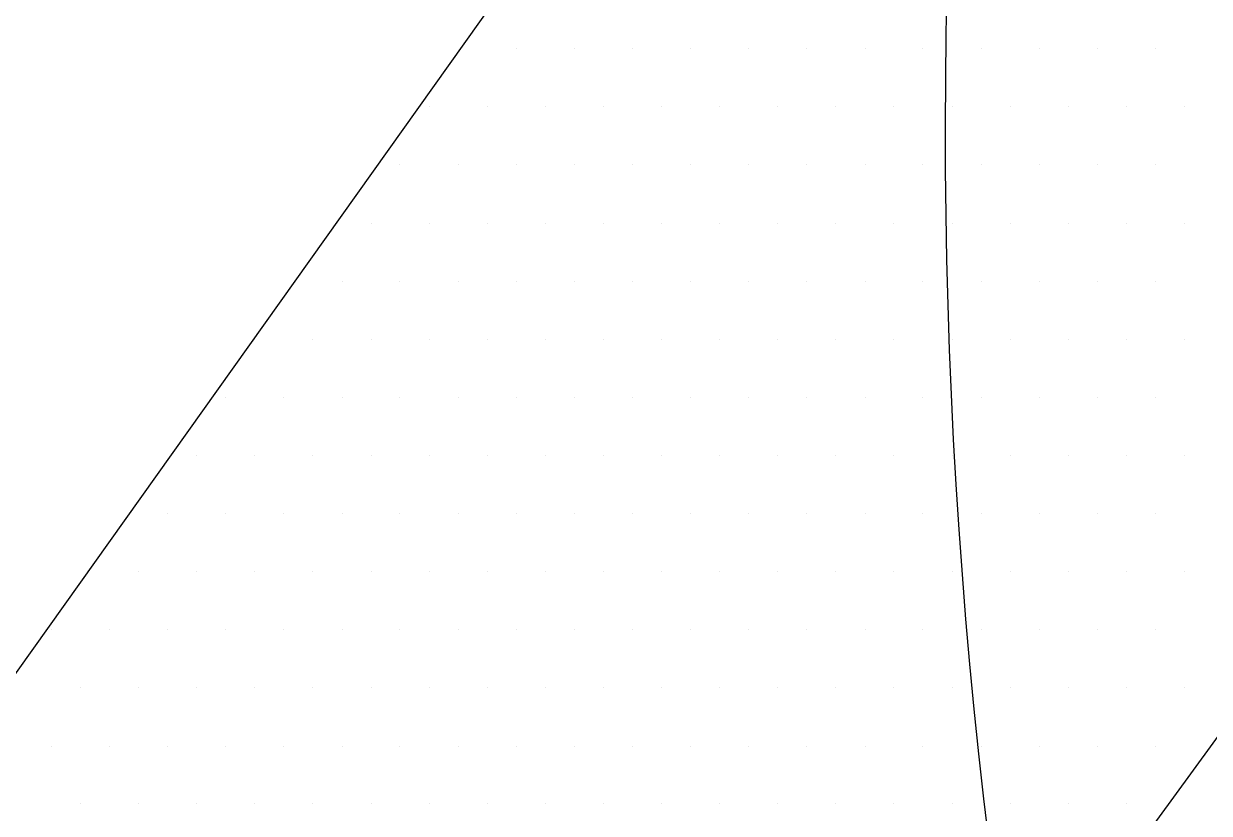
# Paper-space layout 'TOP_A1_00200_01-01-2017_MODELE' of a CAD drawing. Header units: millimetres. Extents: x -52 to 293, y -3 to 294.
# Drawn here: x -30.146 to -28.275, y 54.912 to 56.159 of the extents above; entities that cross this region are included whole.
import ezdxf

# ---------------------------------------------------------------- set-up
doc = ezdxf.new("R2010")
doc.units = ezdxf.units.MM
doc.header["$LTSCALE"] = 2
doc.linetypes.add('CACHEX2', pattern=[0.75, 0.5, -0.25])
for name, color, linetype in [('CALQUE_7', 4, 'Continuous'), ('CARTOUCHE', 7, 'Continuous'), ('rosace', 7, 'Continuous')]:
    doc.layers.add(name, color=color, linetype=linetype)

# ---------------------------------------------------------------- blocks, each defined once
blk = doc.blocks.new('A$C715108E3')
at = {"layer": 'CALQUE_7', "color": 131}
for p, q in [((-20.7041, -13.8809), (-20.7041, -13.8809)), ((-20.6153, -13.8809), (-20.6153, -13.8809)), ((-20.524, -13.8809), (-20.524, -13.8809)), ((-20.4322, -13.8809), (-20.4322, -13.8809)), ((-20.3403, -13.8809), (-20.3403, -13.8809)), ((-20.2487, -13.8809), (-20.2487, -13.8809)), ((-20.157, -13.8809), (-20.157, -13.8809)), ((-20.065, -13.8809), (-20.065, -13.8809)), ((-19.9737, -13.8809), (-19.9737, -13.8809)), ((-19.8817, -13.8809), (-19.8817, -13.8809)), ((-19.7897, -13.8809), (-19.7897, -13.8809)), ((-19.6979, -13.8809), (-19.6979, -13.8809)), ((-19.6068, -13.8809), (-19.6068, -13.8809)), ((-20.7697, -13.9735), (-20.7697, -13.9735)), ((-20.7528, -13.9735), (-20.7528, -13.9735)), ((-20.6616, -13.9735), (-20.6616, -13.9735)), ((-20.5695, -13.9735), (-20.5695, -13.9735)), ((-20.4779, -13.9735), (-20.4779, -13.9735)), ((-20.3864, -13.9735), (-20.3864, -13.9735)), ((-20.2946, -13.9735), (-20.2946, -13.9735)), ((-20.2026, -13.9735), (-20.2026, -13.9735)), ((-20.1113, -13.9735), (-20.1113, -13.9735)), ((-20.0195, -13.9735), (-20.0195, -13.9735)), ((-19.9275, -13.9735), (-19.9275, -13.9735)), ((-19.8354, -13.9735), (-19.8354, -13.9735)), ((-19.7444, -13.9735), (-19.7444, -13.9735)), ((-19.6525, -13.9735), (-19.6525, -13.9735)), ((-19.5605, -13.9735), (-19.5605, -13.9735)), ((-20.8351, -14.065), (-20.8351, -14.065)), ((-20.7993, -14.065), (-20.7993, -14.065)), ((-20.7073, -14.065), (-20.7073, -14.065)), ((-20.6153, -14.065), (-20.6153, -14.065)), ((-20.524, -14.065), (-20.524, -14.065)), ((-20.4322, -14.065), (-20.4322, -14.065)), ((-20.3403, -14.065), (-20.3403, -14.065)), ((-20.2487, -14.065), (-20.2487, -14.065)), ((-20.157, -14.065), (-20.157, -14.065)), ((-20.065, -14.065), (-20.065, -14.065)), ((-19.9737, -14.065), (-19.9737, -14.065)), ((-19.8817, -14.065), (-19.8817, -14.065)), ((-19.7897, -14.065), (-19.7897, -14.065)), ((-19.6979, -14.065), (-19.6979, -14.065)), ((-19.6068, -14.065), (-19.6068, -14.065)), ((-20.9003, -14.1574), (-20.9003, -14.1574)), ((-20.8448, -14.1574), (-20.8448, -14.1574)), ((-20.7528, -14.1574), (-20.7528, -14.1574)), ((-20.6616, -14.1574), (-20.6616, -14.1574)), ((-20.5695, -14.1574), (-20.5695, -14.1574)), ((-20.4779, -14.1574), (-20.4779, -14.1574)), ((-20.3864, -14.1574), (-20.3864, -14.1574)), ((-20.2946, -14.1574), (-20.2946, -14.1574)), ((-20.2026, -14.1574), (-20.2026, -14.1574)), ((-20.1113, -14.1574), (-20.1113, -14.1574)), ((-20.0195, -14.1574), (-20.0195, -14.1574)), ((-19.9275, -14.1574), (-19.9275, -14.1574)), ((-19.8354, -14.1574), (-19.8354, -14.1574)), ((-19.7444, -14.1574), (-19.7444, -14.1574)), ((-19.6525, -14.1574), (-19.6525, -14.1574)), ((-19.5605, -14.1574), (-19.5605, -14.1574)), ((-20.9655, -14.2488), (-20.9655, -14.2488)), ((-20.8904, -14.2488), (-20.8904, -14.2488)), ((-20.7993, -14.2488), (-20.7993, -14.2488)), ((-20.7073, -14.2488), (-20.7073, -14.2488)), ((-20.6153, -14.2488), (-20.6153, -14.2488)), ((-20.524, -14.2488), (-20.524, -14.2488)), ((-20.4322, -14.2488), (-20.4322, -14.2488)), ((-20.3403, -14.2488), (-20.3403, -14.2488)), ((-20.2487, -14.2488), (-20.2487, -14.2488)), ((-20.157, -14.2488), (-20.157, -14.2488)), ((-20.065, -14.2488), (-20.065, -14.2488)), ((-19.9737, -14.2488), (-19.9737, -14.2488)), ((-19.8817, -14.2488), (-19.8817, -14.2488)), ((-19.7897, -14.2488), (-19.7897, -14.2488)), ((-19.6979, -14.2488), (-19.6979, -14.2488)), ((-19.6068, -14.2488), (-19.6068, -14.2488)), ((-21.0309, -14.3401), (-21.0309, -14.3401)), ((-21.0281, -14.3401), (-21.0281, -14.3401)), ((-20.9367, -14.3401), (-20.9367, -14.3401)), ((-20.8448, -14.3401), (-20.8448, -14.3401)), ((-20.7528, -14.3401), (-20.7528, -14.3401)), ((-20.6616, -14.3401), (-20.6616, -14.3401)), ((-20.5695, -14.3401), (-20.5695, -14.3401)), ((-20.4779, -14.3401), (-20.4779, -14.3401)), ((-20.3864, -14.3401), (-20.3864, -14.3401)), ((-20.2946, -14.3401), (-20.2946, -14.3401)), ((-20.2026, -14.3401), (-20.2026, -14.3401)), ((-20.1113, -14.3401), (-20.1113, -14.3401)), ((-20.0195, -14.3401), (-20.0195, -14.3401)), ((-19.9275, -14.3401), (-19.9275, -14.3401)), ((-19.8354, -14.3401), (-19.8354, -14.3401)), ((-19.7444, -14.3401), (-19.7444, -14.3401)), ((-19.6525, -14.3401), (-19.6525, -14.3401)), ((-19.5605, -14.3401), (-19.5605, -14.3401)), ((-21.096, -14.4325), (-21.096, -14.4325)), ((-21.0742, -14.4325), (-21.0742, -14.4325)), ((-20.9824, -14.4325), (-20.9824, -14.4325)), ((-20.8904, -14.4325), (-20.8904, -14.4325)), ((-20.7993, -14.4325), (-20.7993, -14.4325)), ((-20.7073, -14.4325), (-20.7073, -14.4325)), ((-20.6153, -14.4325), (-20.6153, -14.4325)), ((-20.524, -14.4325), (-20.524, -14.4325)), ((-20.4322, -14.4325), (-20.4322, -14.4325)), ((-20.3403, -14.4325), (-20.3403, -14.4325)), ((-20.2487, -14.4325), (-20.2487, -14.4325)), ((-20.157, -14.4325), (-20.157, -14.4325)), ((-20.065, -14.4325), (-20.065, -14.4325)), ((-19.9737, -14.4325), (-19.9737, -14.4325)), ((-19.8817, -14.4325), (-19.8817, -14.4325)), ((-19.7897, -14.4325), (-19.7897, -14.4325)), ((-19.6979, -14.4325), (-19.6979, -14.4325)), ((-19.6068, -14.4325), (-19.6068, -14.4325)), ((-21.1612, -14.5238), (-21.1612, -14.5238)), ((-21.12, -14.5238), (-21.12, -14.5238)), ((-21.0281, -14.5238), (-21.0281, -14.5238)), ((-20.9367, -14.5238), (-20.9367, -14.5238)), ((-20.8448, -14.5238), (-20.8448, -14.5238)), ((-20.7528, -14.5238), (-20.7528, -14.5238)), ((-20.6616, -14.5238), (-20.6616, -14.5238)), ((-20.5695, -14.5238), (-20.5695, -14.5238)), ((-20.4779, -14.5238), (-20.4779, -14.5238)), ((-20.3864, -14.5238), (-20.3864, -14.5238)), ((-20.2946, -14.5238), (-20.2946, -14.5238)), ((-20.2026, -14.5238), (-20.2026, -14.5238)), ((-20.1113, -14.5238), (-20.1113, -14.5238)), ((-20.0195, -14.5238), (-20.0195, -14.5238)), ((-19.9275, -14.5238), (-19.9275, -14.5238)), ((-19.8354, -14.5238), (-19.8354, -14.5238)), ((-19.7444, -14.5238), (-19.7444, -14.5238)), ((-19.6525, -14.5238), (-19.6525, -14.5238)), ((-19.5605, -14.5238), (-19.5605, -14.5238)), ((-21.2268, -14.6152), (-21.2268, -14.6152)), ((-21.1661, -14.6152), (-21.1661, -14.6152)), ((-21.0742, -14.6152), (-21.0742, -14.6152)), ((-20.9824, -14.6152), (-20.9824, -14.6152)), ((-20.8904, -14.6152), (-20.8904, -14.6152)), ((-20.7993, -14.6152), (-20.7993, -14.6152)), ((-20.7073, -14.6152), (-20.7073, -14.6152)), ((-20.6153, -14.6152), (-20.6153, -14.6152)), ((-20.524, -14.6152), (-20.524, -14.6152)), ((-20.4322, -14.6152), (-20.4322, -14.6152)), ((-20.3403, -14.6152), (-20.3403, -14.6152)), ((-20.2487, -14.6152), (-20.2487, -14.6152)), ((-20.157, -14.6152), (-20.157, -14.6152)), ((-20.065, -14.6152), (-20.065, -14.6152)), ((-19.9737, -14.6152), (-19.9737, -14.6152)), ((-19.8817, -14.6152), (-19.8817, -14.6152)), ((-19.7897, -14.6152), (-19.7897, -14.6152)), ((-19.6979, -14.6152), (-19.6979, -14.6152)), ((-19.6068, -14.6152), (-19.6068, -14.6152)), ((-21.292, -14.7076), (-21.292, -14.7076)), ((-21.2118, -14.7076), (-21.2118, -14.7076)), ((-21.12, -14.7076), (-21.12, -14.7076)), ((-21.0281, -14.7076), (-21.0281, -14.7076)), ((-20.9367, -14.7076), (-20.9367, -14.7076)), ((-20.8448, -14.7076), (-20.8448, -14.7076)), ((-20.7528, -14.7076), (-20.7528, -14.7076)), ((-20.6616, -14.7076), (-20.6616, -14.7076)), ((-20.5695, -14.7076), (-20.5695, -14.7076)), ((-20.4779, -14.7076), (-20.4779, -14.7076)), ((-20.3864, -14.7076), (-20.3864, -14.7076)), ((-20.2946, -14.7076), (-20.2946, -14.7076)), ((-20.2026, -14.7076), (-20.2026, -14.7076)), ((-20.1113, -14.7076), (-20.1113, -14.7076)), ((-20.0195, -14.7076), (-20.0195, -14.7076)), ((-19.9275, -14.7076), (-19.9275, -14.7076)), ((-19.8354, -14.7076), (-19.8354, -14.7076)), ((-19.7444, -14.7076), (-19.7444, -14.7076)), ((-19.6525, -14.7076), (-19.6525, -14.7076)), ((-19.5605, -14.7076), (-19.5605, -14.7076)), ((-21.3572, -14.7991), (-21.3572, -14.7991)), ((-21.3494, -14.7991), (-21.3494, -14.7991)), ((-21.2575, -14.7991), (-21.2575, -14.7991)), ((-21.1661, -14.7991), (-21.1661, -14.7991)), ((-21.0742, -14.7991), (-21.0742, -14.7991)), ((-20.9824, -14.7991), (-20.9824, -14.7991)), ((-20.8904, -14.7991), (-20.8904, -14.7991)), ((-20.7993, -14.7991), (-20.7993, -14.7991)), ((-20.7073, -14.7991), (-20.7073, -14.7991)), ((-20.6153, -14.7991), (-20.6153, -14.7991)), ((-20.524, -14.7991), (-20.524, -14.7991)), ((-20.4322, -14.7991), (-20.4322, -14.7991)), ((-20.3403, -14.7991), (-20.3403, -14.7991)), ((-20.2487, -14.7991), (-20.2487, -14.7991)), ((-20.157, -14.7991), (-20.157, -14.7991)), ((-20.065, -14.7991), (-20.065, -14.7991)), ((-19.9737, -14.7991), (-19.9737, -14.7991)), ((-19.8817, -14.7991), (-19.8817, -14.7991)), ((-19.7897, -14.7991), (-19.7897, -14.7991)), ((-19.6979, -14.7991), (-19.6979, -14.7991)), ((-19.6068, -14.7991), (-19.6068, -14.7991)), ((-21.3038, -14.8905), (-21.3038, -14.8905)), ((-21.2118, -14.8905), (-21.2118, -14.8905)), ((-21.12, -14.8905), (-21.12, -14.8905)), ((-21.0281, -14.8905), (-21.0281, -14.8905)), ((-20.9367, -14.8905), (-20.9367, -14.8905)), ((-20.8448, -14.8905), (-20.8448, -14.8905)), ((-20.7528, -14.8905), (-20.7528, -14.8905)), ((-20.6616, -14.8905), (-20.6616, -14.8905)), ((-20.5695, -14.8905), (-20.5695, -14.8905)), ((-20.4779, -14.8905), (-20.4779, -14.8905)), ((-20.3864, -14.8905), (-20.3864, -14.8905)), ((-20.2946, -14.8905), (-20.2946, -14.8905)), ((-20.2026, -14.8905), (-20.2026, -14.8905)), ((-20.1113, -14.8905), (-20.1113, -14.8905)), ((-20.0195, -14.8905), (-20.0195, -14.8905)), ((-19.9275, -14.8905), (-19.9275, -14.8905)), ((-19.8354, -14.8905), (-19.8354, -14.8905)), ((-19.7444, -14.8905), (-19.7444, -14.8905)), ((-19.6525, -14.8905), (-19.6525, -14.8905)), ((-19.5605, -14.8905), (-19.5605, -14.8905)), ((-21.3494, -14.9827), (-21.3494, -14.9827)), ((-21.2575, -14.9827), (-21.2575, -14.9827)), ((-21.1661, -14.9827), (-21.1661, -14.9827)), ((-21.0742, -14.9827), (-21.0742, -14.9827)), ((-20.9824, -14.9827), (-20.9824, -14.9827)), ((-20.8904, -14.9827), (-20.8904, -14.9827)), ((-20.7993, -14.9827), (-20.7993, -14.9827)), ((-20.7073, -14.9827), (-20.7073, -14.9827)), ((-20.6153, -14.9827), (-20.6153, -14.9827)), ((-20.524, -14.9827), (-20.524, -14.9827)), ((-20.4322, -14.9827), (-20.4322, -14.9827)), ((-20.3403, -14.9827), (-20.3403, -14.9827)), ((-20.2487, -14.9827), (-20.2487, -14.9827)), ((-20.157, -14.9827), (-20.157, -14.9827)), ((-20.065, -14.9827), (-20.065, -14.9827)), ((-19.9737, -14.9827), (-19.9737, -14.9827)), ((-19.8817, -14.9827), (-19.8817, -14.9827)), ((-19.7897, -14.9827), (-19.7897, -14.9827)), ((-19.6979, -14.9827), (-19.6979, -14.9827)), ((-19.6068, -14.9827), (-19.6068, -14.9827)), ((-21.3038, -15.0742), (-21.3038, -15.0742)), ((-21.2118, -15.0742), (-21.2118, -15.0742)), ((-21.12, -15.0742), (-21.12, -15.0742)), ((-21.0281, -15.0742), (-21.0281, -15.0742)), ((-20.9367, -15.0742), (-20.9367, -15.0742)), ((-20.8448, -15.0742), (-20.8448, -15.0742)), ((-20.7528, -15.0742), (-20.7528, -15.0742)), ((-20.6616, -15.0742), (-20.6616, -15.0742)), ((-20.5695, -15.0742), (-20.5695, -15.0742)), ((-20.4779, -15.0742), (-20.4779, -15.0742)), ((-20.3864, -15.0742), (-20.3864, -15.0742)), ((-20.2946, -15.0742), (-20.2946, -15.0742)), ((-20.2026, -15.0742), (-20.2026, -15.0742)), ((-20.1113, -15.0742), (-20.1113, -15.0742)), ((-20.0195, -15.0742), (-20.0195, -15.0742)), ((-19.9275, -15.0742), (-19.9275, -15.0742)), ((-19.8354, -15.0742), (-19.8354, -15.0742)), ((-19.7444, -15.0742), (-19.7444, -15.0742)), ((-19.6525, -15.0742), (-19.6525, -15.0742))]:
    blk.add_line(p, q, dxfattribs=at)
blk.add_lwpolyline([(-13.4372, -9.6448), (-17.1584, -8.2441), (-18.0286, -7.9298), (-18.0526, -7.5674), (-19.5918, -4.1428), (-19.9715, -4.6917), (-20.3358, -5.3705), (-20.5244, -6.0493), (-18.8268, -9.8581), (-21.759, -9.5491), (-21.8471, -10.1027), (-21.9097, -10.8565), (-21.9352, -11.1957), (-19.0429, -11.5482), (-21.5982, -15.1374), (-21.3595, -15.879), (-21.1447, -16.5576), (-21.0193, -16.9601), (-20.5289, -16.3696), (-17.1333, -11.706), (-13.6302, -12.0681)], dxfattribs=at)
blk = doc.blocks.new('A$C581E6685')
at = {"layer": 'rosace', "color": 32, "linetype": 'CACHEX2', "ltscale": 1.5}
blk.add_ellipse((-38.0538, 23.8138), major_axis=(-19.0311, -3.534), ratio=0.590567, dxfattribs=at)
at = {"layer": 'rosace', "color": 32}
blk.add_ellipse((-37.6144, 23.8499), major_axis=(-13.5768, -4.2839), ratio=0.791971, dxfattribs=at)
at = {"layer": 'CARTOUCHE'}
blk.add_blockref('A$C715108E3', (-31.6739, 36.3189), dxfattribs=at)

psp = doc.layouts.new('TOP_A1_00200_01-01-2017_MODELE')

# ---------------------------------------------------------------- block references
at = {"layer": 'CARTOUCHE'}
psp.add_blockref('A$C581E6685', (22.9208, 33.6824), dxfattribs=at)

doc.saveas('drawing.dxf')
